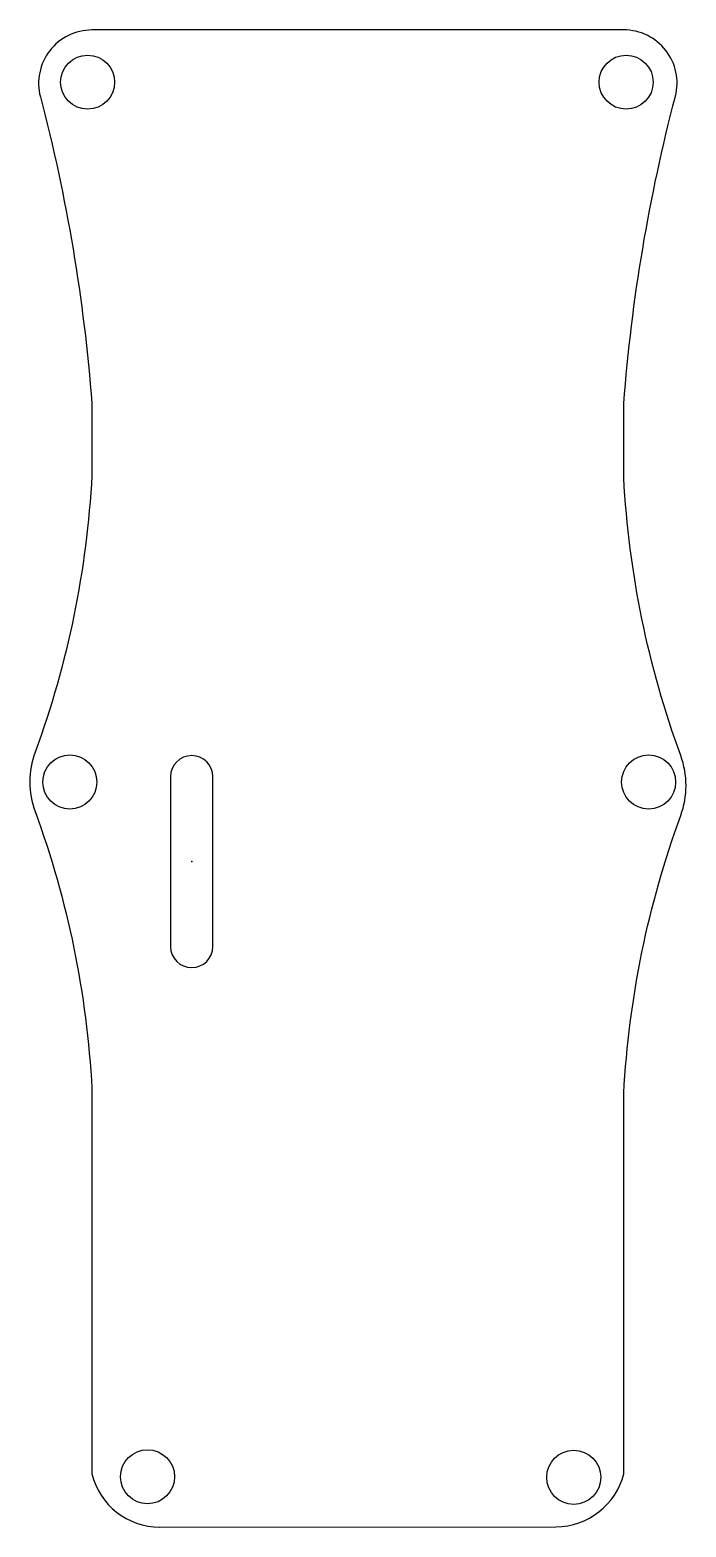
# Model space of a CAD drawing. Header units: millimetres. Extents: x -1 to 61, y 4 to 145.
import ezdxf

# ---------------------------------------------------------------- set-up
doc = ezdxf.new("R2010")
doc.units = ezdxf.units.MM
doc.layers.get('0').update_dxf_attribs({"linetype": 'CONTINUOUS'})

msp = doc.modelspace()

# ---------------------------------------------------------------- linework, layer by layer
for points in [[(4.79, 109.6), (4.79, 102.84, -0.074374), (-0.56, 76.71, 0.176943), (-0.56, 71.11, -0.074374), (4.79, 44.98), (4.79, 8.65, 0.345173), (11.19, 3.63), (48.56, 3.66, 0.34307), (54.97, 8.65), (54.97, 44.54, -0.074593), (60.34, 70.74, 0.177394), (60.34, 76.39, -0.074593), (54.97, 102.58), (54.97, 109.6, -0.045166), (59.84, 138.58, 0.488865), (54.97, 144.84), (4.79, 144.83, 0.491526), (-0.07, 138.53, -0.0451)], [(12.21, 74.39), (12.21, 58.39, 1), (16.21, 58.39), (16.21, 74.39, 1)]]:
    msp.add_lwpolyline(points, format="xyb", close=True)
for centre in [(4.39, 139.91), (55.19, 139.91), (2.71, 73.9), (57.31, 73.9), (10.04, 8.37), (50.25, 8.32)]:
    msp.add_circle(centre, 2.55)
msp.add_point((14.21, 66.39))

doc.saveas('drawing.dxf')
